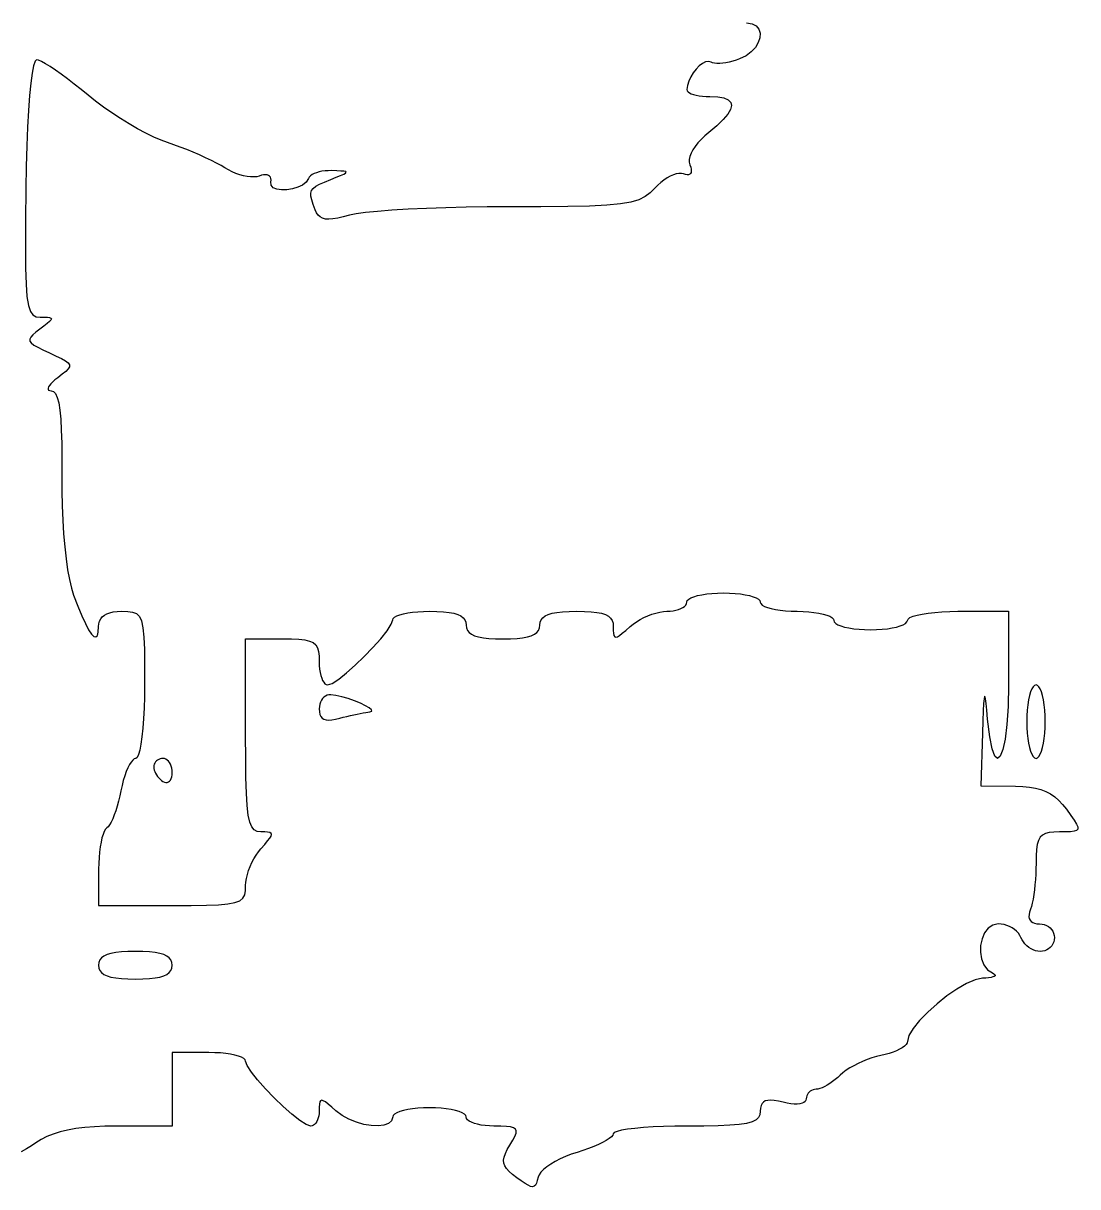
# Model space of a CAD drawing. Header units: millimetres. Extents: x 0 to 1242, y -2208 to 0.
# Drawn here: x 503.8 to 618.5, y -1342.6 to -1216 of the extents above; entities that cross this region are included whole.
import ezdxf

# ---------------------------------------------------------------- set-up
doc = ezdxf.new("R2010")
doc.units = ezdxf.units.MM
doc.layers.get('0').update_dxf_attribs({"linetype": 'CONTINUOUS'})

msp = doc.modelspace()

# ---------------------------------------------------------------- linework, layer by layer
for p, q in [((582.5, -1216), (583.113554, -1216.083943)), ((583.113554, -1216.083943), (583.558832, -1216.315864)), ((583.558832, -1216.315864), (583.841558, -1216.665901)), ((583.841558, -1216.665901), (583.967456, -1217.104192)), ((583.967456, -1217.104192), (583.94225, -1217.600875)), ((583.461422, -1218.649969), (583.017248, -1219.142656)), ((583.771664, -1218.126088), (583.461422, -1218.649969)), ((583.94225, -1217.600875), (583.771664, -1218.126088)), ((505.251, -1220), (505.081977, -1220.168845)), ((505.468965, -1220.050729), (505.251, -1220)), ((505.7946, -1220.197512), (505.468965, -1220.050729)), ((581.375071, -1220.045803), (580.996848, -1220.156944)), ((581.75, -1219.915), (581.375071, -1220.045803)), ((582.444866, -1219.574287), (581.75, -1219.915)), ((583.017248, -1219.142656), (582.444866, -1219.574287)), ((504.920376, -1220.66256), (504.767799, -1221.461915)), ((505.081977, -1220.168845), (504.920376, -1220.66256)), ((506.216115, -1220.432243), (505.7946, -1220.197512)), ((506.72172, -1220.746816), (506.216115, -1220.432243)), ((507.299625, -1221.133125), (506.72172, -1220.746816)), ((507.93804, -1221.583064), (507.299625, -1221.133125)), ((577.02275, -1221.005), (576.70948, -1221.406576)), ((577.36032, -1220.663184), (577.02275, -1221.005)), ((577.70641, -1220.399152), (577.36032, -1220.663184)), ((578.04524, -1220.230928), (577.70641, -1220.399152)), ((578.36103, -1220.176536), (578.04524, -1220.230928)), ((578.638, -1220.254), (578.36103, -1220.176536)), ((578.806919, -1220.325427), (578.638, -1220.254)), ((579.024912, -1220.371576), (578.806919, -1220.325427)), ((579.285433, -1220.393149), (579.024912, -1220.371576)), ((579.581936, -1220.390848), (579.285433, -1220.393149)), ((579.907875, -1220.365375), (579.581936, -1220.390848)), ((580.256704, -1220.317432), (579.907875, -1220.365375)), ((580.621877, -1220.247721), (580.256704, -1220.317432)), ((580.996848, -1220.156944), (580.621877, -1220.247721)), ((504.625848, -1222.54768), (504.496125, -1223.900625)), ((504.767799, -1221.461915), (504.625848, -1222.54768)), ((508.625175, -1222.088527), (507.93804, -1221.583064)), ((509.34924, -1222.641408), (508.625175, -1222.088527)), ((576.21896, -1222.316912), (576.07327, -1222.789624)), ((576.43629, -1221.849888), (576.21896, -1222.316912)), ((576.70948, -1221.406576), (576.43629, -1221.849888)), ((510.098445, -1223.233601), (509.34924, -1222.641408)), ((510.861, -1223.857), (510.098445, -1223.233601)), ((511.663628, -1224.497678), (510.861, -1223.857)), ((576.07327, -1222.789624), (576.015, -1223.25)), ((576.015, -1223.25), (576.045511, -1223.371116)), ((576.045511, -1223.371116), (576.138368, -1223.486208)), ((576.138368, -1223.486208), (576.288357, -1223.593692)), ((576.288357, -1223.593692), (576.490264, -1223.691984)), ((576.490264, -1223.691984), (576.738875, -1223.7795)), ((576.738875, -1223.7795), (577.028976, -1223.854656)), ((577.028976, -1223.854656), (577.355353, -1223.915868)), ((504.496125, -1223.900625), (504.380232, -1225.50152)), ((512.528224, -1225.139304), (511.663628, -1224.497678)), ((513.436656, -1225.771066), (512.528224, -1225.139304)), ((577.355353, -1223.915868), (577.712792, -1223.961552)), ((577.712792, -1223.961552), (578.096079, -1223.990124)), ((578.096079, -1223.990124), (578.5, -1224)), ((578.5, -1224), (579.366074, -1224.039686)), ((579.366074, -1224.039686), (580.037112, -1224.158488)), ((580.037112, -1224.158488), (580.513138, -1224.356022)), ((580.513138, -1224.356022), (580.794176, -1224.631904)), ((580.88025, -1224.98575), (580.771384, -1225.417176)), ((580.794176, -1224.631904), (580.88025, -1224.98575)), ((504.380232, -1225.50152), (504.279771, -1227.331135)), ((514.370792, -1226.382152), (513.436656, -1225.771066)), ((515.3125, -1226.96175), (514.370792, -1226.382152)), ((580.467602, -1225.925798), (579.968928, -1226.511232)), ((580.771384, -1225.417176), (580.467602, -1225.925798)), ((504.279771, -1227.331135), (504.196344, -1229.37024)), ((516.243648, -1227.499048), (515.3125, -1226.96175)), ((517.146104, -1227.983234), (516.243648, -1227.499048)), ((579.275386, -1227.173094), (578.387, -1227.911)), ((579.968928, -1226.511232), (579.275386, -1227.173094)), ((518.001736, -1228.403496), (517.146104, -1227.983234)), ((518.792412, -1228.749022), (518.001736, -1228.403496)), ((519.5, -1229.009), (518.792412, -1228.749022)), ((577.551328, -1228.658688), (577.203167, -1229.041787)), ((577.946901, -1228.280101), (577.551328, -1228.658688)), ((578.387, -1227.911), (577.946901, -1228.280101)), ((504.196344, -1229.37024), (504.131553, -1231.599605)), ((520.176085, -1229.237419), (519.5, -1229.009)), ((520.8756, -1229.491632), (520.176085, -1229.237419)), ((521.585435, -1229.765873), (520.8756, -1229.491632)), ((522.29248, -1230.054376), (521.585435, -1229.765873)), ((522.983625, -1230.351375), (522.29248, -1230.054376)), ((576.472016, -1230.168416), (576.342363, -1230.519823)), ((576.660625, -1229.801625), (576.472016, -1230.168416)), ((576.905304, -1229.424424), (576.660625, -1229.801625)), ((577.203167, -1229.041787), (576.905304, -1229.424424)), ((523.64576, -1230.651104), (522.983625, -1230.351375)), ((524.265775, -1230.947797), (523.64576, -1230.651104)), ((524.83056, -1231.235688), (524.265775, -1230.947797)), ((525.327005, -1231.509011), (524.83056, -1231.235688)), ((576.274552, -1230.850872), (576.271469, -1231.156589)), ((576.271469, -1231.156589), (576.336, -1231.432)), ((576.342363, -1230.519823), (576.274552, -1230.850872)), ((576.336, -1231.432), (576.422672, -1231.689509)), ((504.131553, -1231.599605), (504.087, -1234)), ((525.742, -1231.762), (525.327005, -1231.509011)), ((526.124332, -1231.99017), (525.742, -1231.762)), ((526.525696, -1232.19224), (526.124332, -1231.99017)), ((526.938244, -1232.36635), (526.525696, -1232.19224)), ((527.354128, -1232.51064), (526.938244, -1232.36635)), ((527.7655, -1232.62325), (527.354128, -1232.51064)), ((528.164512, -1232.70232), (527.7655, -1232.62325)), ((528.543316, -1232.74599), (528.164512, -1232.70232)), ((528.894064, -1232.7524), (528.543316, -1232.74599)), ((529.208908, -1232.71969), (528.894064, -1232.7524)), ((529.48, -1232.646), (529.208908, -1232.71969)), ((529.729874, -1232.563993), (529.48, -1232.646)), ((529.957392, -1232.517104), (529.729874, -1232.563993)), ((530.160598, -1232.504331), (529.957392, -1232.517104)), ((530.337536, -1232.524672), (530.160598, -1232.504331)), ((530.48625, -1232.577125), (530.337536, -1232.524672)), ((530.604784, -1232.660688), (530.48625, -1232.577125)), ((530.691182, -1232.774359), (530.604784, -1232.660688)), ((535.04932, -1232.62524), (534.915555, -1232.762165)), ((535.229045, -1232.498995), (535.04932, -1232.62524)), ((535.44948, -1232.3852), (535.229045, -1232.498995)), ((535.705375, -1232.285625), (535.44948, -1232.3852)), ((535.99148, -1232.20204), (535.705375, -1232.285625)), ((536.302545, -1232.136215), (535.99148, -1232.20204)), ((536.63332, -1232.08992), (536.302545, -1232.136215)), ((536.978555, -1232.064925), (536.63332, -1232.08992)), ((537.333, -1232.063), (536.978555, -1232.064925)), ((537.918007, -1232.081248), (537.333, -1232.063)), ((537.857583, -1232.785952), (538.330664, -1232.589336)), ((538.372496, -1232.101464), (537.918007, -1232.081248)), ((538.330664, -1232.589336), (538.669741, -1232.435344)), ((538.695969, -1232.129456), (538.372496, -1232.101464)), ((538.669741, -1232.435344), (538.875312, -1232.318168)), ((538.887928, -1232.171032), (538.695969, -1232.129456)), ((538.875312, -1232.318168), (538.947875, -1232.232)), ((538.947875, -1232.232), (538.887928, -1232.171032)), ((574.203625, -1232.669375), (573.862352, -1232.858312)), ((574.535328, -1232.522048), (574.203625, -1232.669375)), ((574.850939, -1232.419589), (574.535328, -1232.522048)), ((575.143936, -1232.365256), (574.850939, -1232.419589)), ((575.407797, -1232.362307), (575.143936, -1232.365256)), ((575.636, -1232.414), (575.407797, -1232.362307)), ((575.856048, -1232.484541), (575.636, -1232.414)), ((576.044224, -1232.515488), (575.856048, -1232.484541)), ((576.199976, -1232.507627), (576.044224, -1232.515488)), ((576.322752, -1232.461744), (576.199976, -1232.507627)), ((576.412, -1232.378625), (576.322752, -1232.461744)), ((576.467168, -1232.259056), (576.412, -1232.378625)), ((576.422672, -1231.689509), (576.473056, -1231.913712)), ((576.487704, -1232.103823), (576.467168, -1232.259056)), ((576.473056, -1231.913712), (576.487704, -1232.103823)), ((504.087, -1234), (504.045406, -1237.48296)), ((530.743488, -1232.917136), (530.691182, -1232.774359)), ((530.738, -1233.286), (530.759746, -1233.088017)), ((530.772308, -1233.651634), (530.738, -1233.286)), ((530.759746, -1233.088017), (530.743488, -1232.917136)), ((531.009224, -1233.916672), (530.772308, -1233.651634)), ((531.404036, -1234.085218), (531.009224, -1233.916672)), ((533.668004, -1233.876562), (533.088728, -1234.052944)), ((534.181616, -1233.624208), (533.668004, -1233.876562)), ((534.584852, -1233.299986), (534.181616, -1233.624208)), ((534.833, -1232.908), (534.584852, -1233.299986)), ((534.915555, -1232.762165), (534.833, -1232.908)), ((535.174625, -1234.229125), (535.356, -1233.987928)), ((535.356, -1233.987928), (535.645255, -1233.765139)), ((535.645255, -1233.765139), (536.05136, -1233.543136)), ((536.05136, -1233.543136), (536.583285, -1233.304297)), ((536.583285, -1233.304297), (537.25, -1233.031)), ((537.25, -1233.031), (537.857583, -1232.785952)), ((572.532, -1233.965), (572.024278, -1234.474689)), ((572.846333, -1233.642203), (572.532, -1233.965)), ((573.177184, -1233.347984), (572.846333, -1233.642203)), ((573.518031, -1233.085601), (573.177184, -1233.347984)), ((573.862352, -1232.858312), (573.518031, -1233.085601)), ((531.912032, -1234.161376), (531.404036, -1234.085218)), ((532.4885, -1234.14925), (531.912032, -1234.161376)), ((533.088728, -1234.052944), (532.4885, -1234.14925)), ((535.09216, -1234.506352), (535.174625, -1234.229125)), ((535.099635, -1234.837231), (535.09216, -1234.506352)), ((535.18808, -1235.239384), (535.099635, -1234.837231)), ((535.348525, -1235.730433), (535.18808, -1235.239384)), ((570.784686, -1235.226143), (569.909872, -1235.486136)), ((571.465664, -1234.892032), (570.784686, -1235.226143)), ((572.024278, -1234.474689), (571.465664, -1234.892032)), ((535.572, -1236.328), (535.348525, -1235.730433)), ((535.71879, -1236.647613), (535.572, -1236.328)), ((542.350161, -1236.492156), (541.037504, -1236.622464)), ((543.915712, -1236.373032), (542.350161, -1236.492156)), ((545.697875, -1236.267), (543.915712, -1236.373032)), ((547.660368, -1236.175968), (545.697875, -1236.267)), ((549.766909, -1236.101844), (547.660368, -1236.175968)), ((551.981216, -1236.046536), (549.766909, -1236.101844)), ((554.267007, -1236.011952), (551.981216, -1236.046536)), ((556.588, -1236), (554.267007, -1236.011952)), ((560.126742, -1235.993321), (556.588, -1236)), ((563.042816, -1235.967208), (560.126742, -1235.993321)), ((565.407694, -1235.912547), (563.042816, -1235.967208)), ((567.292848, -1235.820224), (565.407694, -1235.912547)), ((568.76975, -1235.681125), (567.292848, -1235.820224)), ((569.909872, -1235.486136), (568.76975, -1235.681125)), ((504.045406, -1237.48296), (504.029528, -1240.34048)), ((535.89504, -1236.905864), (535.71879, -1236.647613)), ((536.10867, -1237.103971), (535.89504, -1236.905864)), ((536.3676, -1237.243152), (536.10867, -1237.103971)), ((536.67975, -1237.324625), (536.3676, -1237.243152)), ((537.05304, -1237.349608), (536.67975, -1237.324625)), ((537.49539, -1237.319319), (537.05304, -1237.349608)), ((538.01472, -1237.234976), (537.49539, -1237.319319)), ((538.61895, -1237.097797), (538.01472, -1237.234976)), ((539.316, -1236.909), (538.61895, -1237.097797)), ((540.014023, -1236.762048), (539.316, -1236.909)), ((541.037504, -1236.622464), (540.014023, -1236.762048)), ((504.029528, -1240.34048), (504.046122, -1242.63352)), ((504.046122, -1242.63352), (504.101944, -1244.42304)), ((504.101944, -1244.42304), (504.20375, -1245.77)), ((504.20375, -1245.77), (504.358296, -1246.73536)), ((504.358296, -1246.73536), (504.572338, -1247.38008)), ((504.572338, -1247.38008), (504.852632, -1247.76512)), ((504.852632, -1247.76512), (505.205934, -1247.95144)), ((505.205934, -1247.95144), (505.639, -1248)), ((506.055799, -1248.966411), (505.604, -1249.3)), ((505.639, -1248), (506.081711, -1248.003379)), ((506.407512, -1248.695168), (506.055799, -1248.966411)), ((506.081711, -1248.003379), (506.425728, -1248.017792)), ((506.659313, -1248.479857), (506.407512, -1248.695168)), ((506.425728, -1248.017792), (506.670877, -1248.049653)), ((506.811376, -1248.314064), (506.659313, -1248.479857)), ((506.670877, -1248.049653), (506.816984, -1248.105376)), ((506.863875, -1248.191375), (506.811376, -1248.314064)), ((506.816984, -1248.105376), (506.863875, -1248.191375)), ((504.609077, -1250.164747), (504.507184, -1250.387664)), ((504.507184, -1250.387664), (504.528375, -1250.598125)), ((504.829128, -1249.917248), (504.609077, -1250.164747)), ((505.162411, -1249.633041), (504.829128, -1249.917248)), ((505.604, -1249.3), (505.162411, -1249.633041)), ((504.528375, -1250.598125), (504.677576, -1250.808256)), ((504.677576, -1250.808256), (504.959713, -1251.030183)), ((504.959713, -1251.030183), (505.379712, -1251.276032)), ((505.379712, -1251.276032), (505.942499, -1251.557929)), ((505.942499, -1251.557929), (506.653, -1251.888)), ((506.653, -1251.888), (507.389997, -1252.228443)), ((507.389997, -1252.228443), (507.970376, -1252.514784)), ((507.970376, -1252.514784), (508.398919, -1252.761441)), ((508.398919, -1252.761441), (508.680408, -1252.982832)), ((508.680408, -1252.982832), (508.819625, -1253.193375)), ((508.049413, -1254.215427), (507.549, -1254.588)), ((508.431464, -1253.904096), (508.049413, -1254.215427)), ((508.690371, -1253.639589), (508.431464, -1253.904096)), ((508.821352, -1253.407488), (508.690371, -1253.639589)), ((508.819625, -1253.193375), (508.821352, -1253.407488)), ((506.64884, -1255.420688), (506.546875, -1255.585375)), ((506.801505, -1255.235649), (506.64884, -1255.420688)), ((507.0034, -1255.033216), (506.801505, -1255.235649)), ((507.253055, -1254.816347), (507.0034, -1255.033216)), ((507.549, -1254.588), (507.253055, -1254.816347)), ((506.546875, -1255.585375), (506.49708, -1255.726752)), ((506.49708, -1255.726752), (506.500925, -1255.841861)), ((506.500925, -1255.841861), (506.55988, -1255.927744)), ((506.55988, -1255.927744), (506.675415, -1255.981443)), ((506.675415, -1255.981443), (506.849, -1256)), ((506.849, -1256), (507.09976, -1256.077965)), ((507.09976, -1256.077965), (507.31704, -1256.31832)), ((507.31704, -1256.31832), (507.50204, -1256.730755)), ((507.50204, -1256.730755), (507.65596, -1257.32496)), ((507.65596, -1257.32496), (507.78, -1258.110625)), ((507.78, -1258.110625), (507.87536, -1259.09744)), ((507.87536, -1259.09744), (507.94324, -1260.295095)), ((507.94324, -1260.295095), (507.98484, -1261.71328)), ((507.98484, -1261.71328), (508.00136, -1263.361685)), ((508.00136, -1263.361685), (507.994, -1265.25)), ((507.994, -1265.25), (507.995112, -1266.895644)), ((507.995112, -1266.895644), (508.028576, -1268.507352)), ((508.028576, -1268.507352), (508.092784, -1270.068888)), ((508.092784, -1270.068888), (508.186128, -1271.564016)), ((508.186128, -1271.564016), (508.307, -1272.9765)), ((508.307, -1272.9765), (508.453792, -1274.290104)), ((508.453792, -1274.290104), (508.624896, -1275.488592)), ((508.624896, -1275.488592), (508.818704, -1276.555728)), ((508.818704, -1276.555728), (509.033608, -1277.475276)), ((509.033608, -1277.475276), (509.268, -1278.231)), ((509.268, -1278.231), (509.731109, -1279.450408)), ((576.7744, -1278.4104), (577.175, -1278.29375)), ((577.175, -1278.29375), (577.6416, -1278.1936)), ((577.6416, -1278.1936), (578.1658, -1278.11205)), ((578.1658, -1278.11205), (578.7392, -1278.0512)), ((578.7392, -1278.0512), (579.3534, -1278.01315)), ((579.3534, -1278.01315), (580, -1278)), ((580, -1278), (580.6466, -1278.01315)), ((580.6466, -1278.01315), (581.2608, -1278.0512)), ((581.2608, -1278.0512), (581.8342, -1278.11205)), ((581.8342, -1278.11205), (582.3584, -1278.1936)), ((582.3584, -1278.1936), (582.825, -1278.29375)), ((582.825, -1278.29375), (583.2256, -1278.4104)), ((509.731109, -1279.450408), (510.163072, -1280.489144)), ((575.57968, -1279.5896), (575.75673, -1279.45855)), ((575.75673, -1279.45855), (575.88884, -1279.3152)), ((575.88884, -1279.3152), (575.97145, -1279.16165)), ((575.97145, -1279.16165), (576, -1279)), ((576, -1279), (576.0526, -1278.83835)), ((576.0526, -1278.83835), (576.2048, -1278.6848)), ((576.2048, -1278.6848), (576.4482, -1278.54145)), ((576.4482, -1278.54145), (576.7744, -1278.4104)), ((583.2256, -1278.4104), (583.5518, -1278.54145)), ((583.5518, -1278.54145), (583.7952, -1278.6848)), ((583.7952, -1278.6848), (583.9474, -1278.83835)), ((583.9474, -1278.83835), (584, -1279)), ((584, -1279), (584.0526, -1279.16165)), ((584.0526, -1279.16165), (584.2048, -1279.3152)), ((584.2048, -1279.3152), (584.4482, -1279.45855)), ((584.4482, -1279.45855), (584.7744, -1279.5896)), ((510.163072, -1280.489144), (510.559743, -1281.341976)), ((512.099968, -1281.067008), (512.224937, -1280.816977)), ((512.224937, -1280.816977), (512.399904, -1280.600264)), ((512.399904, -1280.600264), (512.624875, -1280.416875)), ((512.624875, -1280.416875), (512.899856, -1280.266816)), ((512.899856, -1280.266816), (513.224853, -1280.150093)), ((513.224853, -1280.150093), (513.599872, -1280.066712)), ((513.599872, -1280.066712), (514.024919, -1280.016679)), ((514.024919, -1280.016679), (514.5, -1280)), ((514.5, -1280), (515.167294, -1280.011591)), ((515.167294, -1280.011591), (515.703872, -1280.076768)), ((515.703872, -1280.076768), (516.123978, -1280.241137)), ((516.123978, -1280.241137), (516.441856, -1280.550304)), ((516.441856, -1280.550304), (516.67175, -1281.049875)), ((544, -1280.923), (544.0526, -1280.773712)), ((544.0526, -1280.773712), (544.2048, -1280.631936)), ((544.2048, -1280.631936), (544.4482, -1280.499604)), ((544.4482, -1280.499604), (544.7744, -1280.378648)), ((544.7744, -1280.378648), (545.175, -1280.271)), ((545.175, -1280.271), (545.6416, -1280.178592)), ((545.6416, -1280.178592), (546.1658, -1280.103356)), ((546.1658, -1280.103356), (546.7392, -1280.047224)), ((546.7392, -1280.047224), (547.3534, -1280.012128)), ((547.3534, -1280.012128), (548, -1280)), ((548, -1280), (548.814027, -1280.012759)), ((548.814027, -1280.012759), (549.525376, -1280.052032)), ((549.525376, -1280.052032), (550.138049, -1280.119313)), ((550.138049, -1280.119313), (550.656048, -1280.216096)), ((550.656048, -1280.216096), (551.083375, -1280.343875)), ((551.083375, -1280.343875), (551.424032, -1280.504144)), ((551.424032, -1280.504144), (551.682021, -1280.698397)), ((551.682021, -1280.698397), (551.861344, -1280.928128)), ((560.138656, -1280.928128), (560.317979, -1280.698397)), ((560.317979, -1280.698397), (560.575968, -1280.504144)), ((560.575968, -1280.504144), (560.916625, -1280.343875)), ((560.916625, -1280.343875), (561.343952, -1280.216096)), ((561.343952, -1280.216096), (561.861951, -1280.119313)), ((561.861951, -1280.119313), (562.474624, -1280.052032)), ((562.474624, -1280.052032), (563.185973, -1280.012759)), ((563.185973, -1280.012759), (564, -1280)), ((564, -1280), (564.854365, -1280.012212)), ((564.854365, -1280.012212), (565.58912, -1280.050776)), ((565.58912, -1280.050776), (566.211255, -1280.118584)), ((566.211255, -1280.118584), (566.72776, -1280.218528)), ((566.72776, -1280.218528), (567.145625, -1280.3535)), ((567.145625, -1280.3535), (567.47184, -1280.526392)), ((567.47184, -1280.526392), (567.713395, -1280.740096)), ((567.713395, -1280.740096), (567.87728, -1280.997504)), ((570.91098, -1280.89621), (571.32772, -1280.67932)), ((571.32772, -1280.67932), (571.7585, -1280.48625)), ((571.7585, -1280.48625), (572.19492, -1280.32048)), ((572.19492, -1280.32048), (572.62858, -1280.18549)), ((572.62858, -1280.18549), (573.05108, -1280.08476)), ((573.05108, -1280.08476), (573.45402, -1280.02177)), ((573.45402, -1280.02177), (573.829, -1280)), ((573.829, -1280), (574.17993, -1279.98685)), ((574.17993, -1279.98685), (574.51328, -1279.9488)), ((574.51328, -1279.9488), (574.82449, -1279.88795)), ((574.82449, -1279.88795), (575.109, -1279.8064)), ((575.109, -1279.8064), (575.36225, -1279.70625)), ((575.36225, -1279.70625), (575.57968, -1279.5896)), ((584.7744, -1279.5896), (585.175, -1279.70625)), ((585.175, -1279.70625), (585.6416, -1279.8064)), ((585.6416, -1279.8064), (586.1658, -1279.88795)), ((586.1658, -1279.88795), (586.7392, -1279.9488)), ((586.7392, -1279.9488), (587.3534, -1279.98685)), ((587.3534, -1279.98685), (588, -1280)), ((588, -1280), (588.6466, -1280.01315)), ((588.6466, -1280.01315), (589.2608, -1280.0512)), ((589.2608, -1280.0512), (589.8342, -1280.11205)), ((589.8342, -1280.11205), (590.3584, -1280.1936)), ((590.3584, -1280.1936), (590.825, -1280.29375)), ((590.825, -1280.29375), (591.2256, -1280.4104)), ((591.2256, -1280.4104), (591.5518, -1280.54145)), ((591.5518, -1280.54145), (591.7952, -1280.6848)), ((591.7952, -1280.6848), (591.9474, -1280.83835)), ((591.9474, -1280.83835), (592, -1281)), ((600, -1281), (600.072325, -1280.83835)), ((600.072325, -1280.83835), (600.2816, -1280.6848)), ((600.2816, -1280.6848), (600.616275, -1280.54145)), ((600.616275, -1280.54145), (601.0648, -1280.4104)), ((601.0648, -1280.4104), (601.615625, -1280.29375)), ((601.615625, -1280.29375), (602.2572, -1280.1936)), ((602.2572, -1280.1936), (602.977975, -1280.11205)), ((602.977975, -1280.11205), (603.7664, -1280.0512)), ((603.7664, -1280.0512), (604.610925, -1280.01315)), ((604.610925, -1280.01315), (605.5, -1280)), ((605.5, -1280), (611, -1280)), ((611, -1280), (611, -1288)), ((510.559743, -1281.341976), (510.916976, -1282.003672)), ((510.916976, -1282.003672), (511.230625, -1282.469)), ((511.966461, -1282.261992), (512, -1281.667)), ((512, -1281.667), (512.024991, -1281.350351)), ((512.024991, -1281.350351), (512.099968, -1281.067008)), ((516.67175, -1281.049875), (516.827904, -1281.785456)), ((516.827904, -1281.785456), (516.924562, -1282.802653)), ((543.379288, -1282.120192), (543.834271, -1281.412999)), ((543.834271, -1281.412999), (544, -1280.923)), ((551.861344, -1280.928128), (551.966003, -1281.194831)), ((551.966003, -1281.194831), (552, -1281.5)), ((552, -1281.5), (552.033997, -1281.805169)), ((552.033997, -1281.805169), (552.138656, -1282.071872)), ((552.138656, -1282.071872), (552.317979, -1282.301603)), ((559.682021, -1282.301603), (559.861344, -1282.071872)), ((559.861344, -1282.071872), (559.966003, -1281.805169)), ((559.966003, -1281.805169), (560, -1281.5)), ((560, -1281.5), (560.033997, -1281.194831)), ((560.033997, -1281.194831), (560.138656, -1280.928128)), ((567.87728, -1280.997504), (567.970485, -1281.301508)), ((567.970485, -1281.301508), (568, -1281.655)), ((568, -1281.655), (568.005258, -1282.0708)), ((568.005258, -1282.0708), (568.026824, -1282.3942)), ((568.985216, -1282.3942), (569.364202, -1282.0708)), ((569.364202, -1282.0708), (569.829, -1281.655)), ((569.829, -1281.655), (570.15322, -1281.38753)), ((570.15322, -1281.38753), (570.51668, -1281.13344)), ((570.51668, -1281.13344), (570.91098, -1280.89621)), ((592, -1281), (592.0526, -1281.16165)), ((592.0526, -1281.16165), (592.2048, -1281.3152)), ((592.2048, -1281.3152), (592.4482, -1281.45855)), ((592.4482, -1281.45855), (592.7744, -1281.5896)), ((592.7744, -1281.5896), (593.175, -1281.70625)), ((593.175, -1281.70625), (593.6416, -1281.8064)), ((593.6416, -1281.8064), (594.1658, -1281.88795)), ((594.1658, -1281.88795), (594.7392, -1281.9488)), ((594.7392, -1281.9488), (595.3534, -1281.98685)), ((595.3534, -1281.98685), (596, -1282)), ((596, -1282), (596.6466, -1281.98685)), ((596.6466, -1281.98685), (597.2608, -1281.9488)), ((597.2608, -1281.9488), (597.8342, -1281.88795)), ((597.8342, -1281.88795), (598.3584, -1281.8064)), ((598.3584, -1281.8064), (598.825, -1281.70625)), ((598.825, -1281.70625), (599.2256, -1281.5896)), ((599.2256, -1281.5896), (599.5518, -1281.45855)), ((599.5518, -1281.45855), (599.7952, -1281.3152)), ((599.7952, -1281.3152), (599.9474, -1281.16165)), ((599.9474, -1281.16165), (600, -1281)), ((511.230625, -1282.469), (511.496544, -1282.732728)), ((511.496544, -1282.732728), (511.710587, -1282.789624)), ((511.710587, -1282.789624), (511.868608, -1282.634456)), ((511.868608, -1282.634456), (511.966461, -1282.261992)), ((516.924562, -1282.802653), (516.975968, -1284.147072)), ((528, -1293.5), (528, -1283)), ((528, -1283), (532, -1283)), ((532, -1283), (532.9868, -1283.00925)), ((532.9868, -1283.00925), (533.7984, -1283.044)), ((533.7984, -1283.044), (534.4516, -1283.11475)), ((534.4516, -1283.11475), (534.9632, -1283.232)), ((534.9632, -1283.232), (535.35, -1283.40625)), ((541.854784, -1283.932936), (542.698357, -1282.981273)), ((542.698357, -1282.981273), (543.379288, -1282.120192)), ((552.317979, -1282.301603), (552.575968, -1282.495856)), ((552.575968, -1282.495856), (552.916625, -1282.656125)), ((552.916625, -1282.656125), (553.343952, -1282.783904)), ((553.343952, -1282.783904), (553.861951, -1282.880687)), ((553.861951, -1282.880687), (554.474624, -1282.947968)), ((554.474624, -1282.947968), (555.185973, -1282.987241)), ((555.185973, -1282.987241), (556, -1283)), ((556, -1283), (556.814027, -1282.987241)), ((556.814027, -1282.987241), (557.525376, -1282.947968)), ((557.525376, -1282.947968), (558.138049, -1282.880687)), ((558.138049, -1282.880687), (558.656048, -1282.783904)), ((558.656048, -1282.783904), (559.083375, -1282.656125)), ((559.083375, -1282.656125), (559.424032, -1282.495856)), ((559.424032, -1282.495856), (559.682021, -1282.301603)), ((568.026824, -1282.3942), (568.073386, -1282.6252)), ((568.073386, -1282.6252), (568.153632, -1282.7638)), ((568.153632, -1282.7638), (568.27625, -1282.81)), ((568.27625, -1282.81), (568.449928, -1282.7638)), ((568.449928, -1282.7638), (568.683354, -1282.6252)), ((568.683354, -1282.6252), (568.985216, -1282.3942)), ((516.975968, -1284.147072), (516.996366, -1285.864319)), ((535.35, -1283.40625), (535.6288, -1283.648)), ((535.6288, -1283.648), (535.8164, -1283.96775)), ((535.8164, -1283.96775), (535.9296, -1284.376)), ((535.9296, -1284.376), (535.9852, -1284.88325)), ((540.911875, -1284.911875), (541.854784, -1283.932936)), ((516.996366, -1285.864319), (517, -1288)), ((535.9852, -1284.88325), (536, -1285.5)), ((536, -1285.5), (536.012128, -1285.904125)), ((536.012128, -1285.904125), (536.047224, -1286.288)), ((538.981273, -1286.698357), (539.932936, -1285.854784)), ((539.932936, -1285.854784), (540.911875, -1284.911875)), ((536.047224, -1286.288), (536.103356, -1286.646375)), ((536.103356, -1286.646375), (536.178592, -1286.974)), ((536.178592, -1286.974), (536.271, -1287.265625)), ((538.120192, -1287.379288), (538.981273, -1286.698357)), ((517, -1288), (516.987489, -1289.296602)), ((536.271, -1287.265625), (536.378648, -1287.516)), ((536.378648, -1287.516), (536.499604, -1287.719875)), ((536.499604, -1287.719875), (536.631936, -1287.872)), ((536.631936, -1287.872), (536.773712, -1287.967125)), ((536.773712, -1287.967125), (536.923, -1288)), ((536.923, -1288), (537.412999, -1287.834271)), ((537.412999, -1287.834271), (538.120192, -1287.379288)), ((611, -1288), (610.954262, -1290.341464)), ((613.54145, -1288.4482), (613.4104, -1288.7744)), ((613.6848, -1288.2048), (613.54145, -1288.4482)), ((613.83835, -1288.0526), (613.6848, -1288.2048)), ((614, -1288), (613.83835, -1288.0526)), ((614.16165, -1288.0526), (614, -1288)), ((614.3152, -1288.2048), (614.16165, -1288.0526)), ((614.45855, -1288.4482), (614.3152, -1288.2048)), ((614.5896, -1288.7744), (614.45855, -1288.4482)), ((516.987489, -1289.296602), (516.951272, -1290.526976)), ((536.242144, -1289.677032), (536.140157, -1289.883176)), ((536.367375, -1289.4955), (536.242144, -1289.677032)), ((536.513216, -1289.341808), (536.367375, -1289.4955)), ((536.677033, -1289.219184), (536.513216, -1289.341808)), ((536.856192, -1289.130856), (536.677033, -1289.219184)), ((537.048059, -1289.080052), (536.856192, -1289.130856)), ((537.25, -1289.07), (537.048059, -1289.080052)), ((537.816795, -1289.142964), (537.25, -1289.07)), ((538.46624, -1289.291672), (537.816795, -1289.142964)), ((539.155525, -1289.497248), (538.46624, -1289.291672)), ((539.84184, -1289.740816), (539.155525, -1289.497248)), ((608.34068, -1289.506048), (608.299155, -1290.030079)), ((608.385625, -1289.247625), (608.34068, -1289.506048)), ((608.436, -1289.249392), (608.385625, -1289.247625)), ((608.493815, -1289.505931), (608.436, -1289.249392)), ((608.56108, -1290.011824), (608.493815, -1289.505931)), ((613.1936, -1289.6416), (613.11205, -1290.1658)), ((613.29375, -1289.175), (613.1936, -1289.6416)), ((613.4104, -1288.7744), (613.29375, -1289.175)), ((614.70625, -1289.175), (614.5896, -1288.7744)), ((614.8064, -1289.6416), (614.70625, -1289.175)), ((614.88795, -1290.1658), (614.8064, -1289.6416)), ((516.951272, -1290.526976), (516.893323, -1291.674574)), ((536.016451, -1290.356388), (536, -1290.617)), ((536, -1290.617), (536.018342, -1290.946036)), ((536, -1290.617), (536, -1290.617)), ((536.064048, -1290.110704), (536.016451, -1290.356388)), ((536.018342, -1290.946036), (536.075216, -1291.221168)), ((536.140157, -1289.883176), (536.064048, -1290.110704)), ((540.482375, -1290.0035), (539.84184, -1289.740816)), ((541.03432, -1290.266424), (540.482375, -1290.0035)), ((541.454865, -1290.510712), (541.03432, -1290.266424)), ((541.069552, -1291.00072), (541.308749, -1290.96472)), ((541.308749, -1290.96472), (541.5, -1290.943)), ((541.7012, -1290.717488), (541.454865, -1290.510712)), ((541.5, -1290.943), (541.730515, -1290.867876)), ((541.730515, -1290.867876), (541.7012, -1290.717488)), ((608.25904, -1290.825136), (608.218325, -1291.896637)), ((608.299155, -1290.030079), (608.25904, -1290.825136)), ((608.639805, -1290.761653), (608.56108, -1290.011824)), ((608.732, -1291.75), (608.639805, -1290.761653)), ((610.954262, -1290.341464), (610.827296, -1292.313712)), ((613.0512, -1290.7392), (613.01315, -1291.3534)), ((613.11205, -1290.1658), (613.0512, -1290.7392)), ((614.9488, -1290.7392), (614.88795, -1290.1658)), ((614.98685, -1291.3534), (614.9488, -1290.7392)), ((516.893323, -1291.674574), (516.815616, -1292.722848)), ((536.075216, -1291.221168), (536.173394, -1291.443632)), ((536.173394, -1291.443632), (536.315648, -1291.614664)), ((536.315648, -1291.614664), (536.50475, -1291.7355)), ((536.50475, -1291.7355), (536.743472, -1291.807376)), ((536.743472, -1291.807376), (537.034586, -1291.831528)), ((537.034586, -1291.831528), (537.380864, -1291.809192)), ((537.380864, -1291.809192), (537.785078, -1291.741604)), ((537.785078, -1291.741604), (538.25, -1291.63)), ((538.25, -1291.63), (538.626741, -1291.5316)), ((538.626741, -1291.5316), (539.010208, -1291.43596)), ((539.010208, -1291.43596), (539.393567, -1291.34452)), ((539.393567, -1291.34452), (539.769984, -1291.25872)), ((539.769984, -1291.25872), (540.132625, -1291.18)), ((540.132625, -1291.18), (540.474656, -1291.1098)), ((540.474656, -1291.1098), (540.789243, -1291.04956)), ((540.789243, -1291.04956), (541.069552, -1291.00072)), ((608.218325, -1291.896637), (608.175, -1293.25)), ((608.955398, -1293.646456), (608.732, -1291.75)), ((613.01315, -1291.3534), (613, -1292)), ((613, -1292), (613.01315, -1292.6466)), ((613, -1292), (613, -1292)), ((615, -1292), (614.98685, -1291.3534)), ((614.98685, -1292.6466), (615, -1292)), ((516.815616, -1292.722848), (516.720125, -1293.65525)), ((528.007595, -1296.006272), (528, -1293.5)), ((608.175, -1293.25), (608, -1299)), ((610.827296, -1292.313712), (610.634474, -1293.891328)), ((613.01315, -1292.6466), (613.0512, -1293.2608)), ((613.0512, -1293.2608), (613.11205, -1293.8342)), ((614.88795, -1293.8342), (614.9488, -1293.2608)), ((614.9488, -1293.2608), (614.98685, -1292.6466)), ((516.608824, -1294.455232), (516.483687, -1295.106246)), ((516.720125, -1293.65525), (516.608824, -1294.455232)), ((609.220544, -1294.970368), (608.955398, -1293.646456)), ((610.634474, -1293.891328), (610.391168, -1295.048896)), ((613.11205, -1293.8342), (613.1936, -1294.3584)), ((613.1936, -1294.3584), (613.29375, -1294.825)), ((614.70625, -1294.825), (614.8064, -1294.3584)), ((614.8064, -1294.3584), (614.88795, -1293.8342)), ((516.045, -1296), (515.882035, -1296.046171)), ((516.199801, -1295.895178), (516.045, -1296)), ((516.346688, -1295.591744), (516.199801, -1295.895178)), ((516.483687, -1295.106246), (516.346688, -1295.591744)), ((518.83835, -1296.012362), (518.6848, -1296.048136)), ((519, -1296), (518.83835, -1296.012362)), ((519.16165, -1296.020513), (519, -1296)), ((519.3152, -1296.079864), (519.16165, -1296.020513)), ((528.03436, -1298.087936), (528.007595, -1296.006272)), ((609.512066, -1295.747152), (609.220544, -1294.970368)), ((609.814592, -1296.002224), (609.512066, -1295.747152)), ((610.11275, -1295.761), (609.814592, -1296.002224)), ((610.391168, -1295.048896), (610.11275, -1295.761)), ((613.29375, -1294.825), (613.4104, -1295.2256)), ((613.4104, -1295.2256), (613.54145, -1295.5518)), ((613.54145, -1295.5518), (613.6848, -1295.7952)), ((613.6848, -1295.7952), (613.83835, -1295.9474)), ((613.83835, -1295.9474), (614, -1296)), ((614, -1296), (614.16165, -1295.9474)), ((614.16165, -1295.9474), (614.3152, -1295.7952)), ((614.3152, -1295.7952), (614.45855, -1295.5518)), ((614.45855, -1295.5518), (614.5896, -1295.2256)), ((614.5896, -1295.2256), (614.70625, -1294.825)), ((515.177375, -1297.031375), (515.00496, -1297.440936)), ((515.35468, -1296.679744), (515.177375, -1297.031375)), ((515.533485, -1296.393417), (515.35468, -1296.679744)), ((515.7104, -1296.179768), (515.533485, -1296.393417)), ((515.882035, -1296.046171), (515.7104, -1296.179768)), ((518.01315, -1296.788778), (518, -1296.941)), ((518, -1296.941), (518.01315, -1297.101346)), ((518, -1296.941), (518, -1296.941)), ((518.0512, -1296.644224), (518.01315, -1296.788778)), ((518.01315, -1297.101346), (518.0512, -1297.269408)), ((518.11205, -1296.509306), (518.0512, -1296.644224)), ((518.0512, -1297.269408), (518.11205, -1297.441922)), ((518.1936, -1296.385992), (518.11205, -1296.509306)), ((518.29375, -1296.27625), (518.1936, -1296.385992)), ((518.4104, -1296.182048), (518.29375, -1296.27625)), ((518.54145, -1296.105354), (518.4104, -1296.182048)), ((518.6848, -1296.048136), (518.54145, -1296.105354)), ((519.45855, -1296.174771), (519.3152, -1296.079864)), ((519.5896, -1296.301952), (519.45855, -1296.174771)), ((519.70625, -1296.458125), (519.5896, -1296.301952)), ((519.8064, -1296.640008), (519.70625, -1296.458125)), ((519.88795, -1296.844319), (519.8064, -1296.640008)), ((519.9488, -1297.067776), (519.88795, -1296.844319)), ((519.98685, -1297.307097), (519.9488, -1297.067776)), ((520, -1297.559), (519.98685, -1297.307097)), ((514.68836, -1298.404352), (514.550955, -1298.943459)), ((514.840825, -1297.901053), (514.68836, -1298.404352)), ((515.00496, -1297.440936), (514.840825, -1297.901053)), ((518.11205, -1297.441922), (518.1936, -1297.615624)), ((518.1936, -1297.615624), (518.29375, -1297.78725)), ((518.29375, -1297.78725), (518.4104, -1297.953536)), ((518.4104, -1297.953536), (518.54145, -1298.111218)), ((518.54145, -1298.111218), (518.6848, -1298.257032)), ((518.6848, -1298.257032), (518.83835, -1298.387714)), ((518.83835, -1298.387714), (519, -1298.5)), ((519, -1298.5), (519.16165, -1298.579411)), ((519.45855, -1298.608657), (519.5896, -1298.562464)), ((519.5896, -1298.562464), (519.70625, -1298.478375)), ((519.70625, -1298.478375), (519.8064, -1298.358376)), ((519.8064, -1298.358376), (519.88795, -1298.204453)), ((519.88795, -1298.204453), (519.9488, -1298.018592)), ((519.9488, -1298.018592), (519.98685, -1297.802779)), ((519.98685, -1297.802779), (520, -1297.559)), ((528.086265, -1299.782864), (528.03436, -1298.087936)), ((514.432, -1299.511), (514.313923, -1300.085758)), ((514.550955, -1298.943459), (514.432, -1299.511)), ((519.16165, -1298.579411), (519.3152, -1298.614968)), ((519.3152, -1298.614968), (519.45855, -1298.608657)), ((528.16928, -1301.128928), (528.086265, -1299.782864)), ((608, -1299), (611.75, -1299.031)), ((611.75, -1299.031), (612.552722, -1299.056828)), ((612.552722, -1299.056828), (613.278056, -1299.122424)), ((613.278056, -1299.122424), (613.934354, -1299.231556)), ((613.934354, -1299.231556), (614.529968, -1299.387992)), ((614.529968, -1299.387992), (615.07325, -1299.5955)), ((615.07325, -1299.5955), (615.572552, -1299.857848)), ((514.179064, -1300.645744), (514.030681, -1301.182426)), ((514.313923, -1300.085758), (514.179064, -1300.645744)), ((615.572552, -1299.857848), (616.036226, -1300.178804)), ((616.036226, -1300.178804), (616.472624, -1300.562136)), ((616.472624, -1300.562136), (616.890098, -1301.011612)), ((616.890098, -1301.011612), (617.297, -1301.531)), ((513.706375, -1302.15175), (513.536968, -1302.567328)), ((513.872032, -1301.687272), (513.706375, -1302.15175)), ((514.030681, -1301.182426), (513.872032, -1301.687272)), ((528.289375, -1302.164), (528.16928, -1301.128928)), ((528.45252, -1302.925952), (528.289375, -1302.164)), ((617.297, -1301.531), (617.777228, -1302.195239)), ((617.777228, -1302.195239), (618.145784, -1302.728192)), ((512.887, -1303.57), (512.74358, -1303.710299)), ((513.038827, -1303.435342), (512.887, -1303.57)), ((513.199936, -1303.217656), (513.038827, -1303.435342)), ((513.367069, -1302.925474), (513.199936, -1303.217656)), ((513.536968, -1302.567328), (513.367069, -1302.925474)), ((528.664685, -1303.452656), (528.45252, -1302.925952)), ((528.93184, -1303.781984), (528.664685, -1303.452656)), ((618.145784, -1302.728192), (618.398276, -1303.144313)), ((618.398276, -1303.144313), (618.530312, -1303.458056)), ((618.530312, -1303.458056), (618.5375, -1303.683875)), ((512.36396, -1304.655776), (512.2605, -1305.114375)), ((512.4802, -1304.262613), (512.36396, -1304.655776)), ((512.60736, -1303.944312), (512.4802, -1304.262613)), ((512.74358, -1303.710299), (512.60736, -1303.944312)), ((529.259955, -1303.951808), (528.93184, -1303.781984)), ((529.655, -1304), (529.259955, -1303.951808)), ((530.0708, -1304.005258), (529.655, -1304)), ((530.3942, -1304.026824), (530.0708, -1304.005258)), ((530.6252, -1304.073386), (530.3942, -1304.026824)), ((530.3942, -1304.985216), (530.6252, -1304.683354)), ((530.7638, -1304.153632), (530.6252, -1304.073386)), ((530.6252, -1304.683354), (530.7638, -1304.449928)), ((530.81, -1304.27625), (530.7638, -1304.153632)), ((530.7638, -1304.449928), (530.81, -1304.27625)), ((614.436125, -1304.5855), (614.25344, -1304.920592)), ((614.6858, -1304.340288), (614.436125, -1304.5855)), ((615.012095, -1304.172044), (614.6858, -1304.340288)), ((615.42464, -1304.067856), (615.012095, -1304.172044)), ((615.933065, -1304.014812), (615.42464, -1304.067856)), ((616.547, -1304), (615.933065, -1304.014812)), ((617.229932, -1303.996991), (616.547, -1304)), ((617.766056, -1303.978328), (617.229932, -1303.996991)), ((618.159764, -1303.929557), (617.766056, -1303.978328)), ((618.415448, -1303.836224), (618.159764, -1303.929557)), ((618.5375, -1303.683875), (618.415448, -1303.836224)), ((512.17168, -1305.628984), (512.09936, -1306.190177)), ((512.2605, -1305.114375), (512.17168, -1305.628984)), ((529.13344, -1306.51668), (529.38753, -1306.15322)), ((529.38753, -1306.15322), (529.655, -1305.829)), ((529.655, -1305.829), (530.0708, -1305.364202)), ((530.0708, -1305.364202), (530.3942, -1304.985216)), ((614.05052, -1305.912064), (614.011025, -1306.594268)), ((614.128115, -1305.358476), (614.05052, -1305.912064)), ((614.25344, -1304.920592), (614.128115, -1305.358476)), ((512.01166, -1307.414611), (512, -1308.059)), ((512.0454, -1306.788528), (512.01166, -1307.414611)), ((512.09936, -1306.190177), (512.0454, -1306.788528)), ((528.48625, -1307.7585), (528.67932, -1307.32772)), ((528.67932, -1307.32772), (528.89621, -1306.91098)), ((528.89621, -1306.91098), (529.13344, -1306.51668)), ((614, -1307.418), (613.992022, -1307.99135)), ((614.011025, -1306.594268), (614, -1307.418)), ((512, -1308.059), (512, -1312)), ((528.08476, -1309.05108), (528.18549, -1308.62858)), ((528.18549, -1308.62858), (528.32048, -1308.19492)), ((528.32048, -1308.19492), (528.48625, -1307.7585)), ((613.968936, -1308.5764), (613.932014, -1309.16265)), ((613.992022, -1307.99135), (613.968936, -1308.5764)), ((527.979688, -1310.387209), (528, -1309.829)), ((528, -1309.829), (528.02177, -1309.45402)), ((528.02177, -1309.45402), (528.08476, -1309.05108)), ((613.882528, -1309.7396), (613.82175, -1310.29675)), ((613.932014, -1309.16265), (613.882528, -1309.7396)), ((527.356672, -1311.477496), (527.697816, -1311.200663)), ((527.697816, -1311.200663), (527.892224, -1310.840832)), ((527.892224, -1310.840832), (527.979688, -1310.387209)), ((613.750952, -1310.8236), (613.671406, -1311.30965)), ((613.82175, -1310.29675), (613.750952, -1310.8236)), ((512, -1312), (520, -1312)), ((520, -1312), (522.057192, -1311.994481)), ((522.057192, -1311.994481), (523.728896, -1311.970728)), ((523.728896, -1311.970728), (525.054904, -1311.917947)), ((525.054904, -1311.917947), (526.075008, -1311.825344)), ((526.075008, -1311.825344), (526.829, -1311.682125)), ((526.829, -1311.682125), (527.356672, -1311.477496)), ((613.393, -1312.418), (613.295801, -1312.71453)), ((613.491158, -1312.11735), (613.393, -1312.418)), ((613.584384, -1311.7444), (613.491158, -1312.11735)), ((613.671406, -1311.30965), (613.584384, -1311.7444)), ((613.242888, -1312.98112), (613.234087, -1313.21747)), ((613.234087, -1313.21747), (613.269224, -1313.42328)), ((613.295801, -1312.71453), (613.242888, -1312.98112)), ((613.269224, -1313.42328), (613.348125, -1313.59825)), ((613.348125, -1313.59825), (613.470616, -1313.74208)), ((613.470616, -1313.74208), (613.636523, -1313.85447)), ((608.39495, -1314.99387), (608.12068, -1315.63648)), ((608.78568, -1314.47432), (608.39495, -1314.99387)), ((609.28699, -1314.12673), (608.78568, -1314.47432)), ((609.893, -1314), (609.28699, -1314.12673)), ((610.206536, -1314.019725), (609.893, -1314)), ((610.519088, -1314.0768), (610.206536, -1314.019725)), ((610.825472, -1314.168075), (610.519088, -1314.0768)), ((611.120504, -1314.2904), (610.825472, -1314.168075)), ((611.399, -1314.440625), (611.120504, -1314.2904)), ((611.655776, -1314.6156), (611.399, -1314.440625)), ((611.885648, -1314.812175), (611.655776, -1314.6156)), ((612.083432, -1315.0272), (611.885648, -1314.812175)), ((612.243944, -1315.257525), (612.083432, -1315.0272)), ((613.636523, -1313.85447), (613.845672, -1313.93512)), ((613.845672, -1313.93512), (614.097889, -1313.98373)), ((614.097889, -1313.98373), (614.393, -1314)), ((614.393, -1314), (614.652808, -1314.019725)), ((614.652808, -1314.019725), (614.899584, -1314.0768)), ((614.899584, -1314.0768), (615.129956, -1314.168075)), ((615.129956, -1314.168075), (615.340552, -1314.2904)), ((615.340552, -1314.2904), (615.528, -1314.440625)), ((615.528, -1314.440625), (615.688928, -1314.6156)), ((615.688928, -1314.6156), (615.819964, -1314.812175)), ((615.819964, -1314.812175), (615.917736, -1315.0272)), ((615.917736, -1315.0272), (615.978872, -1315.257525)), ((608.12068, -1315.63648), (607.96875, -1316.35325)), ((612.362, -1315.5), (612.243944, -1315.257525)), ((612.475023, -1315.742475), (612.362, -1315.5)), ((612.621544, -1315.9728), (612.475023, -1315.742475)), ((612.797141, -1316.187825), (612.621544, -1315.9728)), ((612.997392, -1316.3844), (612.797141, -1316.187825)), ((615.828442, -1316.187825), (615.703584, -1316.3844)), ((615.921608, -1315.9728), (615.828442, -1316.187825)), ((615.979866, -1315.742475), (615.921608, -1315.9728)), ((615.978872, -1315.257525), (616, -1315.5)), ((616, -1315.5), (615.979866, -1315.742475)), ((512.575968, -1317.504144), (512.317979, -1317.698397)), ((512.916625, -1317.343875), (512.575968, -1317.504144)), ((513.343952, -1317.216096), (512.916625, -1317.343875)), ((513.861951, -1317.119313), (513.343952, -1317.216096)), ((514.474624, -1317.052032), (513.861951, -1317.119313)), ((515.185973, -1317.012759), (514.474624, -1317.052032)), ((516, -1317), (515.185973, -1317.012759)), ((516.814027, -1317.012759), (516, -1317)), ((517.525376, -1317.052032), (516.814027, -1317.012759)), ((518.138049, -1317.119313), (517.525376, -1317.052032)), ((518.656048, -1317.216096), (518.138049, -1317.119313)), ((519.083375, -1317.343875), (518.656048, -1317.216096)), ((519.424032, -1317.504144), (519.083375, -1317.343875)), ((519.682021, -1317.698397), (519.424032, -1317.504144)), ((607.96875, -1316.35325), (607.94504, -1317.09528)), ((607.94504, -1317.09528), (608.05543, -1317.81367)), ((613.217875, -1316.559375), (612.997392, -1316.3844)), ((613.454168, -1316.7096), (613.217875, -1316.559375)), ((613.701849, -1316.831925), (613.454168, -1316.7096)), ((613.956496, -1316.9232), (613.701849, -1316.831925)), ((614.213687, -1316.980275), (613.956496, -1316.9232)), ((614.469, -1317), (614.213687, -1316.980275)), ((614.716474, -1316.980275), (614.469, -1317)), ((614.951552, -1316.9232), (614.716474, -1316.980275)), ((615.171018, -1316.831925), (614.951552, -1316.9232)), ((615.371656, -1316.7096), (615.171018, -1316.831925)), ((615.55025, -1316.559375), (615.371656, -1316.7096)), ((615.703584, -1316.3844), (615.55025, -1316.559375)), ((512.033997, -1318.194831), (512, -1318.5)), ((512, -1318.5), (512.033997, -1318.805169)), ((512, -1318.5), (512, -1318.5)), ((512.138656, -1317.928128), (512.033997, -1318.194831)), ((512.033997, -1318.805169), (512.138656, -1319.071872)), ((512.317979, -1317.698397), (512.138656, -1317.928128)), ((519.861344, -1317.928128), (519.682021, -1317.698397)), ((519.966003, -1318.194831), (519.861344, -1317.928128)), ((519.861344, -1319.071872), (519.966003, -1318.805169)), ((520, -1318.5), (519.966003, -1318.194831)), ((519.966003, -1318.805169), (520, -1318.5)), ((608.05543, -1317.81367), (608.3058, -1318.45952)), ((608.3058, -1318.45952), (608.70203, -1318.98393)), ((512.138656, -1319.071872), (512.317979, -1319.301603)), ((512.317979, -1319.301603), (512.575968, -1319.495856)), ((512.575968, -1319.495856), (512.916625, -1319.656125)), ((512.916625, -1319.656125), (513.343952, -1319.783904)), ((513.343952, -1319.783904), (513.861951, -1319.880687)), ((513.861951, -1319.880687), (514.474624, -1319.947968)), ((514.474624, -1319.947968), (515.185973, -1319.987241)), ((515.185973, -1319.987241), (516, -1320)), ((516, -1320), (516.814027, -1319.987241)), ((516.814027, -1319.987241), (517.525376, -1319.947968)), ((517.525376, -1319.947968), (518.138049, -1319.880687)), ((518.138049, -1319.880687), (518.656048, -1319.783904)), ((518.656048, -1319.783904), (519.083375, -1319.656125)), ((519.083375, -1319.656125), (519.424032, -1319.495856)), ((519.424032, -1319.495856), (519.682021, -1319.301603)), ((519.682021, -1319.301603), (519.861344, -1319.071872)), ((607.386714, -1320.082506), (606.442112, -1320.488368)), ((608.173, -1319.921), (607.386714, -1320.082506)), ((608.532772, -1319.901706), (608.173, -1319.921)), ((608.842576, -1319.870448), (608.532772, -1319.901706)), ((608.70203, -1318.98393), (609.25, -1319.338)), ((609.100144, -1319.828462), (608.842576, -1319.870448)), ((609.303208, -1319.776984), (609.100144, -1319.828462)), ((609.25, -1319.338), (609.421588, -1319.420474)), ((609.4495, -1319.71725), (609.303208, -1319.776984)), ((609.421588, -1319.420474), (609.525064, -1319.500872)), ((609.536752, -1319.650496), (609.4495, -1319.71725)), ((609.525064, -1319.500872), (609.562696, -1319.577958)), ((609.562696, -1319.577958), (609.536752, -1319.650496)), ((605.395978, -1321.090802), (604.305096, -1321.842024)), ((606.442112, -1320.488368), (605.395978, -1321.090802)), ((604.305096, -1321.842024), (603.22625, -1322.69425)), ((602.216224, -1323.599696), (601.331802, -1324.510578)), ((603.22625, -1322.69425), (602.216224, -1323.599696)), ((601.331802, -1324.510578), (600.629768, -1325.379112)), ((600.166906, -1326.157514), (600, -1326.798)), ((600.629768, -1325.379112), (600.166906, -1326.157514)), ((599.154125, -1327.639625), (598.818264, -1327.802112)), ((599.442496, -1327.470928), (599.154125, -1327.639625)), ((599.677323, -1327.299219), (599.442496, -1327.470928)), ((599.852552, -1327.127696), (599.677323, -1327.299219)), ((599.962129, -1326.959557), (599.852552, -1327.127696)), ((600, -1326.798), (599.962129, -1326.959557)), ((524, -1328), (520, -1328)), ((520, -1328), (520, -1332)), ((524.6466, -1328.012128), (524, -1328)), ((525.2608, -1328.047224), (524.6466, -1328.012128)), ((525.8342, -1328.103356), (525.2608, -1328.047224)), ((526.3584, -1328.178592), (525.8342, -1328.103356)), ((526.825, -1328.271), (526.3584, -1328.178592)), ((527.2256, -1328.378648), (526.825, -1328.271)), ((527.5518, -1328.499604), (527.2256, -1328.378648)), ((527.7952, -1328.631936), (527.5518, -1328.499604)), ((527.9474, -1328.773712), (527.7952, -1328.631936)), ((528, -1328.923), (527.9474, -1328.773712)), ((528.165729, -1329.412999), (528, -1328.923)), ((595.62682, -1328.763769), (595.12308, -1328.965568)), ((596.13392, -1328.586936), (595.62682, -1328.763769)), ((596.63508, -1328.439527), (596.13392, -1328.586936)), ((597.121, -1328.326), (596.63508, -1328.439527)), ((597.586281, -1328.220333), (597.121, -1328.326)), ((598.028288, -1328.095664), (597.586281, -1328.220333)), ((598.440967, -1327.955191), (598.028288, -1328.095664)), ((598.818264, -1327.802112), (598.440967, -1327.955191)), ((528.620712, -1330.120192), (528.165729, -1329.412999)), ((529.301643, -1330.981273), (528.620712, -1330.120192)), ((592.98028, -1330.193023), (592.692, -1330.451)), ((593.32772, -1329.933264), (592.98028, -1330.193023)), ((593.72502, -1329.676181), (593.32772, -1329.933264)), ((594.16288, -1329.426232), (593.72502, -1329.676181)), ((594.632, -1329.187875), (594.16288, -1329.426232)), ((595.12308, -1328.965568), (594.632, -1329.187875)), ((530.145216, -1331.932936), (529.301643, -1330.981273)), ((591.571264, -1331.364312), (591.28325, -1331.545)), ((591.861642, -1331.161316), (591.571264, -1331.364312)), ((592.148888, -1330.939264), (591.861642, -1331.161316)), ((592.427506, -1330.701408), (592.148888, -1330.939264)), ((592.692, -1330.451), (592.427506, -1330.701408)), ((520, -1332), (520, -1336)), ((531.088125, -1332.911875), (530.145216, -1331.932936)), ((589.05484, -1332.697984), (589.014085, -1332.854388)), ((589.120015, -1332.551936), (589.05484, -1332.697984)), ((589.20736, -1332.418392), (589.120015, -1332.551936)), ((589.314625, -1332.2995), (589.20736, -1332.418392)), ((589.43956, -1332.197408), (589.314625, -1332.2995)), ((589.579915, -1332.114264), (589.43956, -1332.197408)), ((589.73344, -1332.052216), (589.579915, -1332.114264)), ((589.897885, -1332.013412), (589.73344, -1332.052216)), ((590.071, -1332), (589.897885, -1332.013412)), ((590.264754, -1331.979632), (590.071, -1332)), ((590.488352, -1331.920696), (590.264754, -1331.979632)), ((590.736298, -1331.826444), (590.488352, -1331.920696)), ((591.003096, -1331.700128), (590.736298, -1331.826444)), ((591.28325, -1331.545), (591.003096, -1331.700128)), ((532.067064, -1333.854784), (531.088125, -1332.911875)), ((533.018727, -1334.698357), (532.067064, -1333.854784)), ((536.005258, -1333.9292), (536, -1334.345)), ((536.026824, -1333.6058), (536.005258, -1333.9292)), ((536.073386, -1333.3748), (536.026824, -1333.6058)), ((536.153632, -1333.2362), (536.073386, -1333.3748)), ((536.27625, -1333.19), (536.153632, -1333.2362)), ((536.449928, -1333.2362), (536.27625, -1333.19)), ((536.683354, -1333.3748), (536.449928, -1333.2362)), ((536.985216, -1333.6058), (536.683354, -1333.3748)), ((537.364202, -1333.9292), (536.985216, -1333.6058)), ((537.829, -1334.345), (537.364202, -1333.9292)), ((548, -1334), (547.3534, -1334.01315)), ((548.6466, -1334.01315), (548, -1334)), ((584.078464, -1333.777048), (584.018943, -1334.055976)), ((584.182601, -1333.553632), (584.078464, -1333.777048)), ((584.335392, -1333.384144), (584.182601, -1333.553632)), ((584.540875, -1333.267), (584.335392, -1333.384144)), ((584.803088, -1333.200616), (584.540875, -1333.267)), ((585.126069, -1333.183408), (584.803088, -1333.200616)), ((585.513856, -1333.213792), (585.126069, -1333.183408)), ((585.970487, -1333.290184), (585.513856, -1333.213792)), ((586.5, -1333.411), (585.970487, -1333.290184)), ((586.920406, -1333.503623), (586.5, -1333.411)), ((587.313728, -1333.565304), (586.920406, -1333.503623)), ((587.675922, -1333.596661), (587.313728, -1333.565304)), ((588.002944, -1333.598312), (587.675922, -1333.596661)), ((588.29075, -1333.570875), (588.002944, -1333.598312)), ((588.535296, -1333.514968), (588.29075, -1333.570875)), ((588.732538, -1333.431209), (588.535296, -1333.514968)), ((588.878432, -1333.320216), (588.732538, -1333.431209)), ((588.968934, -1333.182607), (588.878432, -1333.320216)), ((589, -1333.019), (588.968934, -1333.182607)), ((589.014085, -1332.854388), (589, -1333.019)), ((533.879808, -1335.379288), (533.018727, -1334.698357)), ((535.896644, -1335.10379), (535.821408, -1335.32068)), ((535.952776, -1334.86656), (535.896644, -1335.10379)), ((535.987872, -1334.61247), (535.952776, -1334.86656)), ((536, -1334.345), (535.987872, -1334.61247)), ((538.487788, -1334.846316), (537.829, -1334.345)), ((539.238784, -1335.261568), (538.487788, -1334.846316)), ((540.043936, -1335.586712), (539.238784, -1335.261568)), ((544, -1335), (543.881212, -1335.418844)), ((544.0526, -1334.83835), (544, -1335)), ((544.2048, -1334.6848), (544.0526, -1334.83835)), ((544.4482, -1334.54145), (544.2048, -1334.6848)), ((544.7744, -1334.4104), (544.4482, -1334.54145)), ((545.175, -1334.29375), (544.7744, -1334.4104)), ((545.6416, -1334.1936), (545.175, -1334.29375)), ((546.1658, -1334.11205), (545.6416, -1334.1936)), ((546.7392, -1334.0512), (546.1658, -1334.11205)), ((547.3534, -1334.01315), (546.7392, -1334.0512)), ((549.2608, -1334.0512), (548.6466, -1334.01315)), ((549.8342, -1334.11205), (549.2608, -1334.0512)), ((550.3584, -1334.1936), (549.8342, -1334.11205)), ((550.825, -1334.29375), (550.3584, -1334.1936)), ((551.2256, -1334.4104), (550.825, -1334.29375)), ((551.5518, -1334.54145), (551.2256, -1334.4104)), ((551.7952, -1334.6848), (551.5518, -1334.54145)), ((551.9474, -1334.83835), (551.7952, -1334.6848)), ((552, -1335), (551.9474, -1334.83835)), ((552.039566, -1335.16165), (552, -1335)), ((552.154048, -1335.3152), (552.039566, -1335.16165)), ((583.809664, -1335.074944), (583.535276, -1335.331591)), ((583.956468, -1334.763373), (583.809664, -1335.074944)), ((584, -1334.392), (583.956468, -1334.763373)), ((584.018943, -1334.055976), (584, -1334.392)), ((508.626375, -1336.433625), (507.808336, -1336.630936)), ((509.516624, -1336.274624), (508.626375, -1336.433625)), ((510.484297, -1336.152847), (509.516624, -1336.274624)), ((511.534608, -1336.067208), (510.484297, -1336.152847)), ((512.672771, -1336.016621), (511.534608, -1336.067208)), ((513.904, -1336), (512.672771, -1336.016621)), ((520, -1336), (513.904, -1336)), ((534.587001, -1335.834271), (533.879808, -1335.379288)), ((535.077, -1336), (534.587001, -1335.834271)), ((535.226288, -1335.97823), (535.077, -1336)), ((535.368064, -1335.91524), (535.226288, -1335.97823)), ((535.500396, -1335.81451), (535.368064, -1335.91524)), ((535.621352, -1335.67952), (535.500396, -1335.81451)), ((535.729, -1335.51375), (535.621352, -1335.67952)), ((535.821408, -1335.32068), (535.729, -1335.51375)), ((540.865192, -1335.817704), (540.043936, -1335.586712)), ((541.6645, -1335.9505), (540.865192, -1335.817704)), ((542.403808, -1335.981056), (541.6645, -1335.9505)), ((543.045064, -1335.905328), (542.403808, -1335.981056)), ((543.550216, -1335.719272), (543.045064, -1335.905328)), ((543.881212, -1335.418844), (543.550216, -1335.719272)), ((552.337122, -1335.45855), (552.154048, -1335.3152)), ((552.582464, -1335.5896), (552.337122, -1335.45855)), ((552.88375, -1335.70625), (552.582464, -1335.5896)), ((553.234656, -1335.8064), (552.88375, -1335.70625)), ((553.628858, -1335.88795), (553.234656, -1335.8064)), ((554.060032, -1335.9488), (553.628858, -1335.88795)), ((554.521854, -1335.98685), (554.060032, -1335.9488)), ((555.008, -1336), (554.521854, -1335.98685)), ((555.763698, -1336.006327), (555.008, -1336)), ((556.368784, -1336.031656), (555.763698, -1336.006327)), ((556.831346, -1336.085509), (556.368784, -1336.031656)), ((557.159472, -1336.177408), (556.831346, -1336.085509)), ((557.36125, -1336.316875), (557.159472, -1336.177408)), ((557.444768, -1336.513432), (557.36125, -1336.316875)), ((557.418114, -1336.776601), (557.444768, -1336.513432)), ((568.8964, -1336.455945), (568.4096, -1336.57664)), ((569.5488, -1336.3456), (568.8964, -1336.455945)), ((570.35, -1336.247375), (569.5488, -1336.3456)), ((571.2832, -1336.16304), (570.35, -1336.247375)), ((572.3316, -1336.094365), (571.2832, -1336.16304)), ((573.4784, -1336.04312), (572.3316, -1336.094365)), ((574.7068, -1336.011075), (573.4784, -1336.04312)), ((576, -1336), (574.7068, -1336.011075)), ((577.848212, -1335.991237), (576, -1336)), ((579.398656, -1335.961696), (577.848212, -1335.991237)), ((580.675644, -1335.906499), (579.398656, -1335.961696)), ((581.703488, -1335.820768), (580.675644, -1335.906499)), ((582.5065, -1335.699625), (581.703488, -1335.820768)), ((583.108992, -1335.538192), (582.5065, -1335.699625)), ((583.535276, -1335.331591), (583.108992, -1335.538192)), ((505.735339, -1337.463589), (505.154, -1337.825)), ((506.368032, -1337.144832), (505.735339, -1337.463589)), ((507.057293, -1336.867643), (506.368032, -1337.144832)), ((507.808336, -1336.630936), (507.057293, -1336.867643)), ((556.758, -1338.061), (557.066642, -1337.540863)), ((557.066642, -1337.540863), (557.289376, -1337.115904)), ((557.289376, -1337.115904), (557.418114, -1336.776601)), ((566.845375, -1337.782125), (566.386912, -1338.00372)), ((567.239008, -1337.56608), (566.845375, -1337.782125)), ((567.559549, -1337.359815), (567.239008, -1337.56608)), ((567.798736, -1337.16756), (567.559549, -1337.359815)), ((567.948307, -1336.993545), (567.798736, -1337.16756)), ((568, -1336.842), (567.948307, -1336.993545)), ((568.1052, -1336.705915), (568, -1336.842)), ((568.4096, -1336.57664), (568.1052, -1336.705915)), ((504.150992, -1338.466776), (503.572808, -1338.807359)), ((504.682184, -1338.137137), (504.150992, -1338.466776)), ((505.154, -1337.825), (504.682184, -1338.137137)), ((556.119747, -1339.364749), (556.257248, -1338.985176)), ((556.257248, -1338.985176), (556.470841, -1338.554627)), ((556.470841, -1338.554627), (556.758, -1338.061)), ((563.430359, -1339.071554), (562.814592, -1339.310632)), ((564.07, -1338.861), (563.430359, -1339.071554)), ((564.705163, -1338.659505), (564.07, -1338.861)), ((565.308544, -1338.44664), (564.705163, -1338.659505)), ((565.871881, -1338.226635), (565.308544, -1338.44664)), ((566.386912, -1338.00372), (565.871881, -1338.226635)), ((556.060864, -1339.705448), (556.119747, -1339.364749)), ((556.083125, -1340.019375), (556.060864, -1339.705448)), ((556.189056, -1340.318632), (556.083125, -1340.019375)), ((556.381183, -1340.615321), (556.189056, -1340.318632)), ((561.199875, -1340.14225), (560.768944, -1340.438664)), ((561.690416, -1339.851656), (561.199875, -1340.14225)), ((562.231633, -1339.572558), (561.690416, -1339.851656)), ((562.814592, -1339.310632), (562.231633, -1339.572558)), ((556.662032, -1340.921544), (556.381183, -1340.615321)), ((557.034129, -1341.249403), (556.662032, -1340.921544)), ((557.5, -1341.611), (557.034129, -1341.249403)), ((559.82, -1341.569), (559.734007, -1341.936377)), ((559.923151, -1341.306066), (559.82, -1341.569)), ((560.121648, -1341.026248), (559.923151, -1341.306066)), ((560.406557, -1340.735222), (560.121648, -1341.026248)), ((560.768944, -1340.438664), (560.406557, -1340.735222)), ((557.989103, -1341.968033), (557.5, -1341.611)), ((558.396384, -1342.245224), (557.989103, -1341.968033)), ((558.731101, -1342.442411), (558.396384, -1342.245224)), ((559.002512, -1342.559432), (558.731101, -1342.442411)), ((559.219875, -1342.596125), (559.002512, -1342.559432)), ((559.392448, -1342.552328), (559.219875, -1342.596125)), ((559.529489, -1342.427879), (559.392448, -1342.552328)), ((559.640256, -1342.222616), (559.529489, -1342.427879)), ((559.734007, -1341.936377), (559.640256, -1342.222616))]:
    msp.add_line(p, q)

doc.saveas('drawing.dxf')
